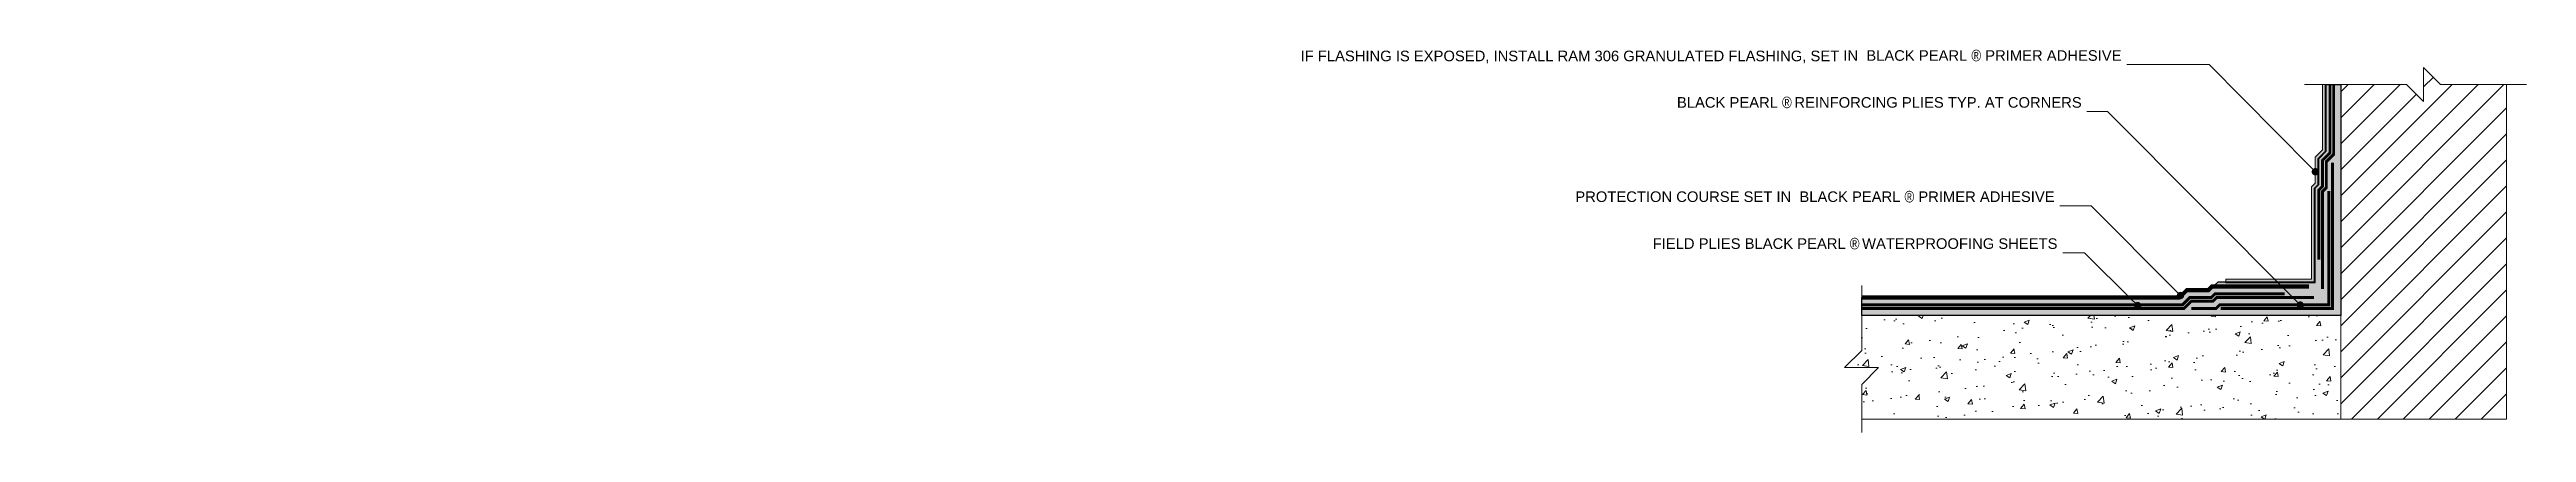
# Model space of a CAD drawing. Header units: inches. Extents: x 426.3 to 510.6, y 59.6 to 72.6.
import ezdxf
from ezdxf import colors
from ezdxf.entities.mleader import LeaderData, LeaderLine
from ezdxf.math import Vec2, Vec3

# ---------------------------------------------------------------- set-up
doc = ezdxf.new("R2010")
doc.units = ezdxf.units.IN
doc.header["$MEASUREMENT"] = 0
doc.linetypes.add('Dashed - Dense', pattern=[0.8, 0.5, -0.3])
doc.layers.get('Defpoints').update_dxf_attribs({"color": 103})
for name, color, linetype, lineweight in [('Others', 190, 'Continuous', 0), ('RAM Black Pearl Sheet', 165, 'Continuous', 0), ('Text', 20, 'Continuous', 0)]:
    doc.layers.add(name, color=color, linetype=linetype, lineweight=lineweight)
doc.layers.add('Protection Course', color=99, linetype='Dashed - Dense', lineweight=0, true_color=0x216123)
doc.styles.get("Standard").update_dxf_attribs({"font": 'ARIALN.TTF'})

# ---------------------------------------------------------------- blocks, each defined once
blk = doc.blocks.new('_Dot')
at = {"color": 0, "linetype": 'ByBlock', "lineweight": -2}
blk.add_line((-0.5, 0), (-1, 0), dxfattribs=at)
at = {"color": 0, "linetype": 'ByBlock', "const_width": 0.5}
blk.add_lwpolyline([(-0.25, 0, 1), (0.25, 0, 1)], format="xyb", close=True, dxfattribs=at)

msp = doc.modelspace()

# ---------------------------------------------------------------- hatches: boundary and pattern name
at = {"layer": 'Others'}
h = msp.add_hatch(dxfattribs=at)
h.set_pattern_fill('ANSI31', color=256, scale=5)
h.paths.add_polyline_path([(507.131, 70.881), (506.553, 71.46), (504.309, 71.46), (504.309, 60.079), (509.953, 60.079), (509.953, 71.46), (507.709, 71.46), (507.131, 72.038)])
h = msp.add_hatch(dxfattribs=at)
h.set_pattern_fill('WOOD6', color=6, scale=0.2, pattern_type=2)
h.set_pattern_definition([(216.8699, (0.08, 0.2), (0.5999999836, 0.4000000247), [0.1, -0.9]), (206.5651, (0.2, 0.14), (-0.199999832, -0.200000262), [0.2236068, -0.2236068]), (198.4349, (0.2, 0.04), (-0.400000087, -0.199999681), [0.1264912, -0.5059644])])
h.paths.add_polyline_path([(488.007, 64.209), (498.831, 64.209), (499.081, 64.464), (499.832, 64.464), (500.138, 64.749), (503.421, 64.749), (503.421, 67.928), (503.537, 68.053), (503.537, 68.944), (503.793, 69.194), (503.793, 71.46), (504.309, 71.46), (504.309, 63.599), (488.007, 63.599)])
h = msp.add_hatch(dxfattribs=at)
h.set_pattern_fill('AR-CONC', color=256, scale=0.25)
h.set_pattern_definition([(50, (0, 0), (1.7931505, -0.1568803), [0.1875, -2.0625]), (355, (0, 0), (-0.346878, 1.8804803), [0.15, -1.65]), (100.45144, (0.1494, -0.013), (1.446272, 1.7236), [0.1593505, -1.752855]), (46.1842, (0, 0.5), (2.668103, -0.413798), [0.28125, -3.09375]), (96.63564, (0.2223, 0.4655), (2.336655, 2.435297), [0.239026, -2.629284]), (351.18416, (0, 0.5), (2.336655, 2.435297), [0.225, -2.475]), (21, (0.25, 0.375), (1.4922676, -1.0065472), [0.1875, -2.0625]), (326, (0.25, 0.375), (0.608288, 1.812875), [0.15, -1.65]), (71.45144, (0.3744, 0.2911), (2.100556, 0.806328), [0.1593505, -1.752855]), (37.5, (0, 0), (0.0303996, 0.8322346), [0, -1.63, 0, -1.675, 0, -1.65625]), (7.5, (0, 0), (0.6576738, 0.9860293), [0, -0.955, 0, -1.5925, 0, -0.63125]), (327.5, (-0.5575, 0), (1.3345561, -0.0563872), [0, -0.625, 0, -1.95, 0, -2.5875]), (317.5, (-0.8075, 0), (1.4579654, 0.2502625), [0, -0.8125, 0, -1.295, 0, -1.8375])])
h.paths.add_polyline_path([(488.007, 63.599), (488.007, 62.417), (487.428, 61.839), (488.585, 61.839), (488.007, 61.261), (488.007, 60.079), (504.309, 60.079), (504.309, 63.599)])
at = {"layer": 'Protection Course'}
h = msp.add_hatch(dxfattribs=at)
h.set_pattern_fill('AGGREGAT', color=256, scale=0.3, angle=180, pattern_type=2)
h.set_pattern_definition([(180, (0, 0), (-0.3, -0.3), [0.03, -0.045, 0.015, -0.045, 0.015, -0.15]), (180, (-0.15, -0.03), (-0.3, -0.3), [0.015, -0.285]), (180, (-0.06, -0.045), (-0.3, -0.3), [0.015, -0.03, 0.015, -0.24]), (180, (-0.21, -0.06), (-0.3, -0.3), [0.03, -0.27]), (180, (-0.24, -0.075), (-0.3, -0.3), [0.015, -0.285]), (180, (-0.15, -0.105), (-0.3, -0.3), [0.03, -0.27]), (180, (-1e-17, -0.12), (-0.3, -0.3), [0.015, -0.03, 0.015, -0.075, 0.045, -0.12]), (180, (-0.21, -0.15), (-0.3, -0.3), [0.03, -0.27]), (180, (-0.03, -0.165), (-0.3, -0.3), [0.03, -0.015, 0.015, -0.12, 0.015, -0.105]), (180, (-0.015, -0.18), (-0.3, -0.3), [0.015, -0.285]), (180, (-0.12, -0.195), (-0.3, -0.3), [0.015, -0.015, 0.015, -0.255]), (180, (-0.075, -0.21), (-0.3, -0.3), [0.015, -0.285]), (180, (-0.27, -0.225), (-0.3, -0.3), [0.015, -0.285]), (180, (-0.135, -0.24), (-0.3, -0.3), [0.015, -0.12, 0.015, -0.15]), (180, (-0.135, -0.255), (-0.3, -0.3), [0.03, -0.27]), (180, (-0.195, -0.27), (-0.3, -0.3), [0.03, -0.27]), (180, (-0.015, -0.285), (-0.3, -0.3), [0.015, -0.18, 0.03, -0.075]), (270, (-2e-17, -0.135), (0.3, -0.3), [0.06, -0.06, 0.03, -0.15]), (270, (-0.015, -0.135), (0.3, -0.3), [0.015, -0.105, 0.03, -0.15]), (270, (-0.03, -0.06), (0.3, -0.3), [0.045, -0.255]), (270, (-0.045, -0.06), (0.3, -0.3), [0.03, -0.27]), (270, (-0.06, -0.015), (0.3, -0.3), [0.015, -0.18, 0.015, -0.015, 0.03, -0.045]), (270, (-0.09, -0.015), (0.3, -0.3), [0.015, -0.105, 0.015, -0.165]), (270, (-0.105, -0.135), (0.3, -0.3), [0.03, -0.045, 0.015, -0.015, 0.03, -0.165]), (270, (-0.12, -0.075), (0.3, -0.3), [0.03, -0.165, 0.015, -0.09]), (270, (-0.135, -0.015), (0.3, -0.3), [0.015, -0.015, 0.03, -0.24]), (270, (-0.165, -0.21), (0.3, -0.3), [0.015, -0.285]), (270, (-0.18, -0.21), (0.3, -0.3), [0.03, -0.03, 0.015, -0.015, 0.03, -0.18]), (270, (-0.195, -0.075), (0.3, -0.3), [0.015, -0.015, 0.015, -0.03, 0.015, -0.21]), (270, (-0.24, -0.18), (0.3, -0.3), [0.06, -0.24]), (270, (-0.255, -0.15), (0.3, -0.3), [0.06, -0.045, 0.03, -0.165]), (270, (-0.27, -0.03), (0.3, -0.3), [0.015, -0.045, 0.03, -0.21]), (270, (-0.285, -0.06), (0.3, -0.3), [0.045, -0.255]), (225, (-0.12, 1e-17), (-4e-17, -0.3), [0.021213, -0.40305107]), (225, (-0.285, -0.015), (-4e-17, -0.3), [0.021213, -0.36062507, 0.021213, -0.021213]), (225, (-0.09, -0.03), (-4e-17, -0.3), [0.021213, -0.169704, 0.021213, -0.21213407]), (225, (-0.165, -0.03), (-4e-17, -0.3), [0.021213, -0.33941207, 0.021213, -0.042426]), (225, (-0.18, -0.03), (-4e-17, -0.3), [0.042426, -0.169704, 0.042426, -0.16970807]), (225, (-0.105, -0.06), (-4e-17, -0.3), [0.02121, -0.19092, 0.02121, -0.02121, 0.02121, -0.14850407]), (225, (-0.255, -0.075), (-4e-17, -0.3), [0.021213, -0.021213, 0.021213, -0.36062507]), (225, (-0.045, -0.09), (-4e-17, -0.3), [0.021213, -0.254556, 0.021213, -0.12728207]), (225, (-0.285, -0.12), (-4e-17, -0.3), [0.02121, -0.02121, 0.02121, -0.084852, 0.02121, -0.25457207]), (225, (-0.105, -0.165), (-4e-17, -0.3), [0.021213, -0.40305107]), (225, (-0.03, -0.18), (-4e-17, -0.3), [0.0424263, -0.38183777]), (225, (-3e-17, -0.21), (-4e-17, -0.3), [0.021213, -0.021213, 0.021213, -0.36062507]), (225, (-0.165, -0.255), (-4e-17, -0.3), [0.021213, -0.40305107]), (225, (-0.255, -0.285), (-4e-17, -0.3), [0.021213, -0.40305107]), (315, (-0.135, -0.03), (-5e-17, -0.3), [0.021213, -0.40305107]), (315, (-0.15, -0.03), (-5e-17, -0.3), [0.021213, -0.40305107]), (315, (-0.06, -0.045), (-5e-17, -0.3), [0.021213, -0.084852, 0.042426, -0.27577307]), (315, (-6e-18, -0.045), (-5e-17, -0.3), [0.021213, -0.40305107]), (315, (-0.195, -0.09), (-5e-17, -0.3), [0.021213, -0.16970562, 0.021213, -0.21213245]), (315, (-0.21, -0.09), (-5e-17, -0.3), [0.02121, -0.12729, 0.02121, -0.12726, 0.02121, -0.10608407]), (315, (-0.03, -0.105), (-5e-17, -0.3), [0.021213, -0.40305107]), (315, (-0.27, -0.12), (-5e-17, -0.3), [0.04242, -0.106065, 0.02121, -0.02121, 0.02121, -0.21214907]), (315, (-0.075, -0.165), (-5e-17, -0.3), [0.021213, -0.40305107]), (315, (-0.195, -0.165), (-5e-17, -0.3), [0.0424263, -0.38183777]), (315, (-0.21, -0.165), (-5e-17, -0.3), [0.021213, -0.40305107]), (315, (-0.12, -0.195), (-5e-17, -0.3), [0.021213, -0.40305107]), (315, (-0.03, -0.24), (-5e-17, -0.3), [0.021213, -0.40305107]), (315, (-0.27, -0.24), (-5e-17, -0.3), [0.021213, -0.40305107]), (206.56505, (-0.03, 4e-18), (-0.3, -1e-10), [0.03354, -0.6372804]), (206.56505, (-4e-18, -0.03), (-0.3, -1e-10), [0.03354, -0.6372804]), (206.56505, (-6e-18, -0.045), (-0.3, -1e-10), [0.03354, -0.6372804]), (206.56505, (-0.075, -0.045), (-0.3, -1e-10), [0.03354, -0.6372804]), (206.56505, (-0.06, -0.105), (-0.3, -1e-10), [0.03354, -0.6372804]), (206.56505, (-0.06, -0.12), (-0.3, -1e-10), [0.03354, -0.6372804]), (206.56505, (-0.12, -0.18), (-0.3, -1e-10), [0.03354, -0.6372804]), (206.56505, (-0.135, -0.195), (-0.3, -1e-10), [0.03354, -0.6372804]), (206.56505, (-0.015, -0.225), (-0.3, -1e-10), [0.03354, -0.6372804]), (206.56505, (-0.105, -0.225), (-0.3, -1e-10), [0.03354, -0.6372804]), (243.43495, (-0.255, 3e-17), (-2e-11, -0.3), [0.03354, -0.6372804]), (243.43495, (-0.18, -0.045), (-2e-11, -0.3), [0.03354, -0.6372804]), (243.43495, (-0.135, -0.075), (-2e-11, -0.3), [0.03354, -0.6372804]), (243.43495, (-0.18, -0.12), (-2e-11, -0.3), [0.03354, -0.6372804]), (243.43495, (-0.195, -0.12), (-2e-11, -0.3), [0.03354, -0.6372804]), (243.43495, (-0.09, -0.165), (-2e-11, -0.3), [0.03354, -0.6372804]), (243.43495, (-0.06, -0.18), (-2e-11, -0.3), [0.03354, -0.6372804]), (243.43495, (-0.18, -0.24), (-2e-11, -0.3), [0.03354, -0.6372804]), (243.43495, (-0.06, -0.27), (-2e-11, -0.3), [0.03354, -0.6372804]), (296.56505, (-0.015, -0.18), (1e-10, -0.3), [0.03354, -0.6372804]), (296.56505, (-0.195, -0.18), (1e-10, -0.3), [0.03354, -0.6372804]), (296.56505, (-2e-17, -0.195), (1e-10, -0.3), [0.03354, -0.6372804]), (296.56505, (-0.24, -0.24), (1e-10, -0.3), [0.03354, -0.6372804]), (296.56505, (-0.045, -0.255), (1e-10, -0.3), [0.03354, -0.6372804]), (296.56505, (-0.105, -0.27), (1e-10, -0.3), [0.03354, -0.6372804]), (333.43495, (-0.12, 1e-17), (0.3, -1e-10), [0.03354, -0.6372804]), (333.43495, (-0.06, -0.03), (0.3, -1e-10), [0.03354, -0.6372804]), (333.43495, (-0.27, -0.045), (0.3, -1e-10), [0.03354, -0.6372804]), (333.43495, (-0.24, -0.075), (0.3, -1e-10), [0.03354, -0.6372804]), (333.43495, (-0.12, -0.105), (0.3, -1e-10), [0.03354, -0.6372804]), (333.43495, (-0.045, -0.12), (0.3, -1e-10), [0.03354, -0.6372804]), (333.43495, (-0.135, -0.12), (0.3, -1e-10), [0.03354, -0.6372804]), (333.43495, (-0.09, -0.15), (0.3, -1e-10), [0.03354, -0.6372804]), (333.43495, (-0.09, -0.225), (0.3, -1e-10), [0.03354, -0.6372804]), (333.43495, (-3e-17, -0.285), (0.3, -1e-10), [0.03354, -0.6372804]), (333.43495, (-0.18, -0.285), (0.3, -1e-10), [0.03354, -0.6372804]), (333.43495, (-0.21, -0.285), (0.3, -1e-10), [0.03354, -0.6372804])])
h.paths.add_polyline_path([(500.405, 64.839), (500.405, 64.714), (503.444, 64.714), (503.444, 67.926), (503.569, 68.051), (503.569, 68.934), (503.819, 69.184), (503.819, 71.46), (503.694, 71.46), (503.694, 69.236), (503.444, 68.986), (503.444, 68.103), (503.319, 67.978), (503.319, 64.839)])

# ---------------------------------------------------------------- linework, layer by layer
at = {"layer": 'Defpoints'}
msp.add_lwpolyline([(488.007, 64.209), (498.831, 64.209), (499.081, 64.464), (499.832, 64.464), (500.138, 64.749), (503.421, 64.749), (503.421, 67.928), (503.537, 68.053), (503.537, 68.944), (503.793, 69.194), (503.793, 71.46), (504.309, 71.46), (504.309, 63.599), (488.007, 63.599)], close=True, dxfattribs=at)
at = {"layer": 'Others', "flags": 128}
for points in [[(510.631, 71.46), (507.709, 71.46), (507.131, 72.038), (507.131, 70.881), (506.553, 71.46), (503.074, 71.46)], [(488.007, 59.627), (488.007, 61.261), (488.585, 61.839), (487.428, 61.839), (488.007, 62.417), (488.007, 64.617)]]:
    msp.add_lwpolyline(points, dxfattribs=at)
at = {"layer": 'Others'}
for points in [[(506.553, 71.46), (504.309, 71.46), (504.309, 60.079), (509.953, 60.079), (509.953, 71.46), (507.709, 71.46)], [(488.007, 62.417), (488.007, 63.599), (504.309, 63.599), (504.309, 60.079), (488.007, 60.079), (488.007, 61.261)]]:
    msp.add_lwpolyline(points, dxfattribs=at)
at = {"layer": 'Protection Course', "linetype": 'Continuous'}
msp.add_lwpolyline([(500.405, 64.839), (500.405, 64.714), (503.444, 64.714), (503.444, 67.926), (503.569, 68.051), (503.569, 68.934), (503.819, 69.184), (503.819, 71.46), (503.694, 71.46), (503.694, 69.236), (503.444, 68.986), (503.444, 68.103), (503.319, 67.978), (503.319, 64.839)], close=True, dxfattribs=at)
at = {"layer": 'Protection Course', "linetype": 'ByBlock', "ltscale": 0.2, "const_width": 0.141}
msp.add_lwpolyline([(503.231, 64.589), (499.93, 64.589), (499.805, 64.464), (499.071, 64.464), (498.821, 64.214), (488.007, 64.214)], dxfattribs=at)
at = {"layer": 'RAM Black Pearl Sheet', "const_width": 0.1}
for points in [[(503.569, 65.506), (503.569, 67.874), (503.694, 67.999), (503.694, 68.882), (503.944, 69.132), (503.944, 71.46)], [(503.694, 64.506), (503.694, 67.823), (503.819, 67.948), (503.819, 68.83), (504.069, 69.08), (504.069, 71.46)], [(504.031, 68.796), (504.031, 63.839), (500.226, 63.839)], [(503.906, 67.839), (503.906, 63.964), (500.189, 63.964), (500.064, 63.839), (499.226, 63.839)], [(502.402, 64.339), (500.034, 64.339), (499.909, 64.214), (499.174, 64.214), (498.924, 63.964), (488.007, 63.964)], [(503.402, 64.214), (500.085, 64.214), (499.96, 64.089), (499.226, 64.089), (498.976, 63.839), (488.007, 63.839)]]:
    msp.add_lwpolyline(points, dxfattribs=at)

# ---------------------------------------------------------------- leaders
at = {"layer": 'Text'}
ml = msp.add_multileader_mtext('Standard', dxfattribs=at)
ml.set_content('{\\fArial|b0|i0|c0|p34;IF FLASHING IS EXPOSED, INSTALL RAM 306 GRANULATED FLASHING, SET\\A1; IN  BLACK PEARL \\A0;\\fArial Narrow|b0|i0|c0|p34;\\H1.08333x;®\\A1;\\fArial|b0|i0|c0|p34;\\H0.92308x; PRIMER ADHESIVE}', color=256)
ml.set_leader_properties(color=256, lineweight=0)
ml.set_arrow_properties(name='DOT')
ml.build(insert=Vec2(0, 0))
ml.multileader.update_dxf_attribs({"text_left_attachment_type": 2, "text_right_attachment_type": 2, "dogleg_length": 0.36, "arrow_head_size": 0.25, "scale": 4})
ctx = ml.context
ctx.base_point, ctx.scale, ctx.char_height, ctx.arrow_head_size, ctx.landing_gap_size, ctx.plane_origin = Vec3(479.545, 72.133), 4, 0.36, 0.25, 0.18, Vec3(485.762, 72.324)
ctx.left_attachment, ctx.right_attachment, ctx.text_align_type = 2, 2, 2
notes = []
notes.append((ctx, [(1, (1, 1, 0), (499.838, 72.133), (-1, 0), 2.809, [(0, [(503.445, 68.49)], 0, [])])]))
ctx.mtext.insert, ctx.mtext.width, ctx.mtext.alignment, ctx.mtext.flow_direction = Vec3(496.849, 72.637), 17.62807, 3, 5
ml = msp.add_multileader_mtext('Standard', dxfattribs=at)
ml.set_content('\\A1;{\\fArial|b0|i0|c0|p34;BLACK PEARL \\A0;\\fArial Narrow|b0|i0|c0|p34;\\H1.08333x;®\\fMS Shell Dlg 2|b0|i0|c0|p0;\\H0.61538x; \\A1;\\fArial|b0|i0|c0|p34;\\H1.50002x;REINFORCING PLIES TYP. AT CORNERS}', color=256)
ml.set_leader_properties(color=256, lineweight=0)
ml.set_arrow_properties(name='DOT')
ml.build(insert=Vec2(0, 0))
ml.multileader.update_dxf_attribs({"text_left_attachment_type": 2, "text_right_attachment_type": 2, "dogleg_length": 0.36, "arrow_head_size": 0.25, "scale": 4})
ctx = ml.context
ctx.base_point, ctx.scale, ctx.char_height, ctx.arrow_head_size, ctx.landing_gap_size, ctx.plane_origin = Vec3(486.167, 70.533), 4, 0.36, 0.25, 0.18, Vec3(485.762, 69.675)
ctx.left_attachment, ctx.right_attachment, ctx.text_align_type = 2, 2, 2
notes.append((ctx, [(1, (1, 1, 0), (496.368, 70.533), (-1, 0), 0.693, [(0, [(502.933, 63.956)], 0, [])])]))
ctx.mtext.insert, ctx.mtext.width, ctx.mtext.alignment, ctx.mtext.flow_direction = Vec3(495.495, 71.042), 9.22439, 3, 5
ml = msp.add_multileader_mtext('Standard', dxfattribs=at)
ml.set_content('\\A1;{\\fArial|b0|i0|c0|p34;PROTECTION COURSE SET IN  BLACK PEARL \\A0;\\fArial Narrow|b0|i0|c0|p34;\\H1.08333x;®\\A1;\\fArial|b0|i0|c0|p34;\\H0.92308x; PRIMER ADHESIVE}', color=256)
ml.set_leader_properties(color=256, lineweight=0)
ml.set_arrow_properties(name='DOT')
ml.build(insert=Vec2(0, 0))
ml.multileader.update_dxf_attribs({"text_left_attachment_type": 2, "text_right_attachment_type": 2, "dogleg_length": 0.36, "arrow_head_size": 0.25, "scale": 4})
ctx = ml.context
ctx.base_point, ctx.scale, ctx.char_height, ctx.arrow_head_size, ctx.landing_gap_size, ctx.plane_origin = Vec3(485.77, 67.333), 4, 0.36, 0.25, 0.18, Vec3(481.242, 69.328)
ctx.left_attachment, ctx.right_attachment, ctx.text_align_type = 2, 2, 2
notes.append((ctx, [(1, (1, 1, 0), (495.821, 67.333), (-1, 0), 1.068, [(0, [(498.856, 64.282)], 0, [])])]))
ctx.mtext.insert, ctx.mtext.width, ctx.mtext.alignment, ctx.mtext.flow_direction = Vec3(494.573, 67.837), 8.7902, 3, 5
ml = msp.add_multileader_mtext('Standard', dxfattribs=at)
ml.set_content('\\A1;{\\fArial|b0|i0|c0|p34;FIELD PLIES BLACK PEARL \\A0;\\fArial Narrow|b0|i0|c0|p34;\\H1.08333x;®\\fMS Shell Dlg 2|b0|i0|c0|p0;\\H0.61538x; \\A1;\\fArial|b0|i0|c0|p34;\\H1.50002x;WATERPROOFING SHEETS}', color=256)
ml.set_leader_properties(color=256, lineweight=0)
ml.set_arrow_properties(name='DOT')
ml.build(insert=Vec2(0, 0))
ml.multileader.update_dxf_attribs({"text_left_attachment_type": 2, "text_right_attachment_type": 2, "dogleg_length": 0.36, "arrow_head_size": 0.25, "scale": 4})
ctx = ml.context
ctx.base_point, ctx.scale, ctx.char_height, ctx.arrow_head_size, ctx.landing_gap_size, ctx.plane_origin = Vec3(487.492, 65.733), 4, 0.36, 0.25, 0.18, Vec3(480.919, 67.84)
ctx.left_attachment, ctx.right_attachment, ctx.text_align_type = 2, 2, 2
notes.append((ctx, [(1, (1, 1, 0), (495.595, 65.733), (-1, 0), 0.745, [(0, [(497.4, 63.94)], 0, [])])]))
ctx.mtext.insert, ctx.mtext.width, ctx.mtext.alignment, ctx.mtext.flow_direction = Vec3(494.67, 66.242), 7.23195, 3, 5
for ctx, leaders in notes:
    for number, flags, end, landing, length, lines in leaders:
        leader = LeaderData()
        leader.index, (leader.has_last_leader_line, leader.has_dogleg_vector, leader.attachment_direction) = number, flags
        leader.last_leader_point, leader.dogleg_vector, leader.dogleg_length = Vec3(end), Vec3(landing), length
        for number, points, colour, breaks in lines:
            line = LeaderLine()
            line.index, line.vertices, line.color, line.breaks = number, Vec3.list(points), colors.encode_raw_color(colour), breaks
            leader.lines.append(line)
        ctx.leaders.append(leader)

doc.saveas('drawing.dxf')
